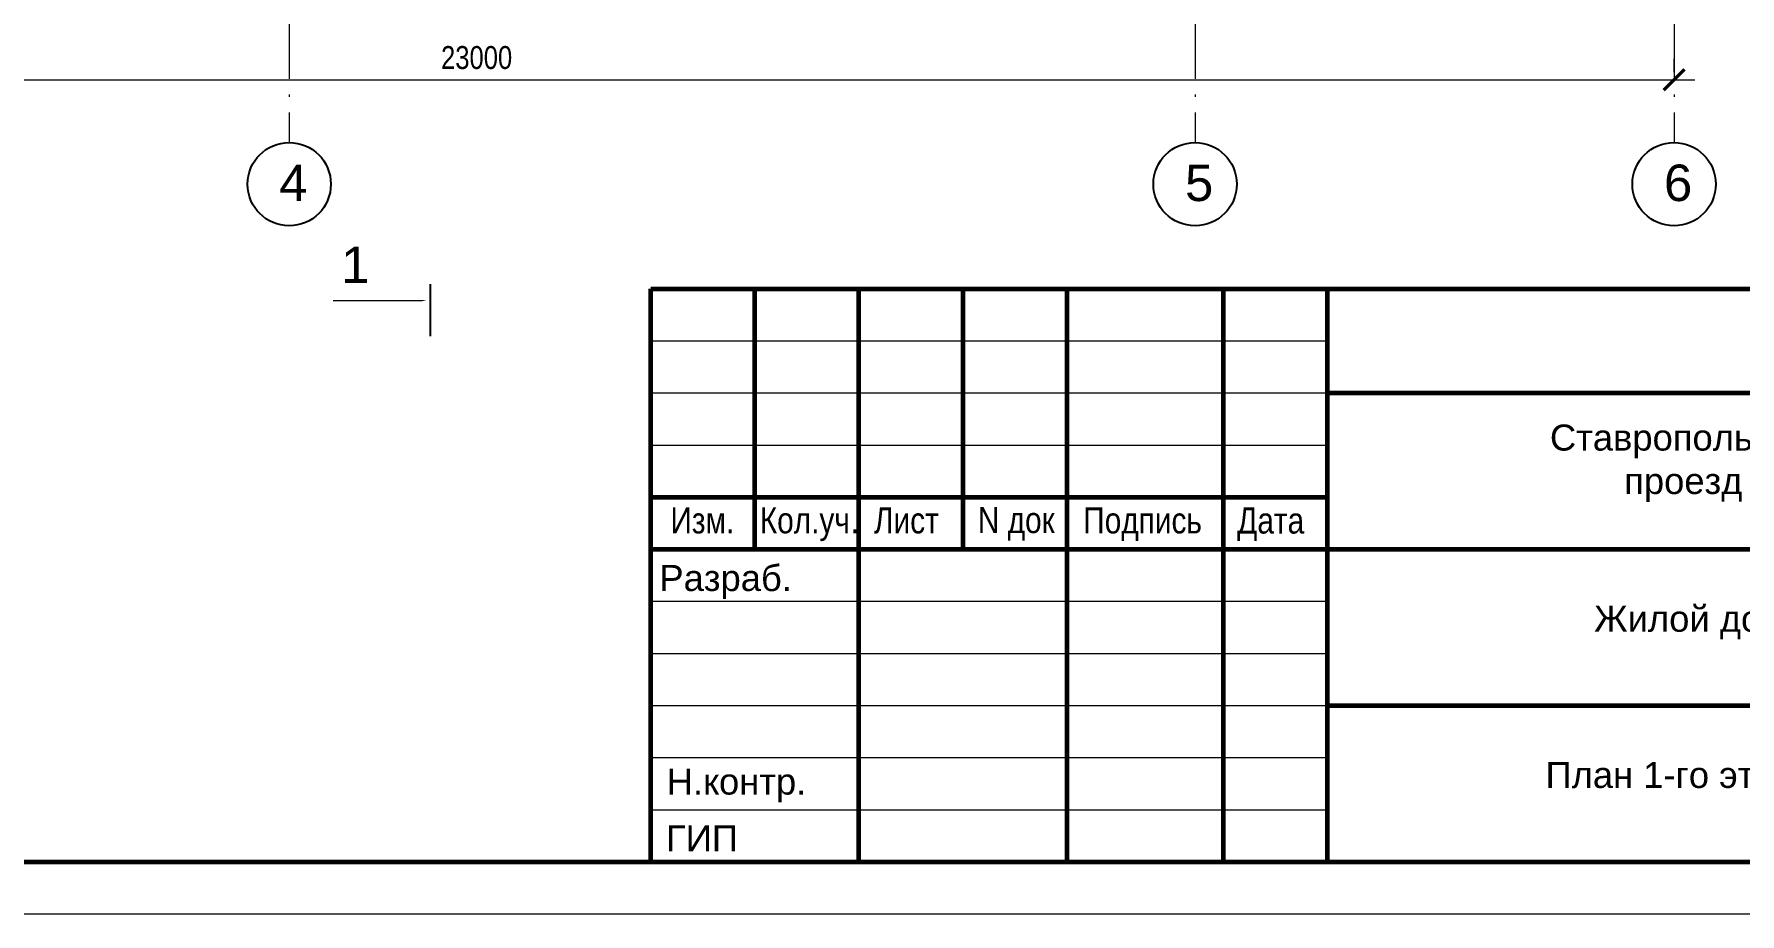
# Model space of a CAD drawing. Extents: x 4838367 to 4880367, y 1370221 to 1442915.
# Drawn here: x 4855445 to 4871827, y 1405917 to 1414361 of the extents above; entities that cross this region are included whole.
import ezdxf

# ---------------------------------------------------------------- set-up
doc = ezdxf.new("R2010")
doc.units = 0
doc.header["$MEASUREMENT"] = 0
doc.linetypes.add('ACAD_ISO04W100', pattern=[30.5, 24, -3, 0.5, -3])
doc.layers.get('0').update_dxf_attribs({"linetype": 'CONTINUOUS'})
doc.layers.get('DEFPOINTS').update_dxf_attribs({"linetype": 'CONTINUOUS'})
for name, color, linetype, lineweight in [('tekst', 150, 'CONTINUOUS', 13), ('окна', 120, 'CONTINUOUS', 15), ('осевые размеры', 80, 'CONTINUOUS', 9), ('стены', 7, 'CONTINUOUS', 60), ('текст13', 131, 'CONTINUOUS', 13)]:
    doc.layers.add(name, color=color, linetype=linetype, lineweight=lineweight)
for name, color, linetype in [('АР0-6_132-01_ВЫН', 132, 'CONTINUOUS'), ('АР1-3_210-10', 210, 'CONTINUOUS'), ('АР2-7_3-03_МАРК', 3, 'CONTINUOUS'), ('АР2-8_43-04_ПРГ', 43, 'CONTINUOUS'), ('ОСИ', 30, 'ACAD_ISO04W100')]:
    doc.layers.add(name, color=color, linetype=linetype)
doc.styles.add('AR-125', font='arial.ttf', dxfattribs={"height": 125})
doc.styles.add('AR220M100', font='arial.ttf', dxfattribs={"width": 0.8, "height": 220})
doc.styles.add('AR250', font='arial.ttf', dxfattribs={"height": 250})
doc.dimstyles.new('100', dxfattribs={"dimtxt": 1, "dimasz": 200, "dimexe": 200, "dimexo": 200, "dimgap": 100, "dimtad": 1, "dimdec": 0, "dimrnd": 1, "dimzin": 13, "dimdsep": 46, "dimtxsty": 'AR220M100', "dimblk1": 'ARCHTICK', "dimblk2": 'ARCHTICK', "dimsah": 1, "dimcen": 100, "dimdle": 200, "dimclrd": 256, "dimclre": 256, "dimclrt": 256, "dimadec": 0, "dimazin": 0, "dimtfac": 1, "dimtdec": 0, "dimtofl": 0, "dimtmove": 1, "dimatfit": 3, "dimldrblk": 'ARCHTICK', "dimfxl": 200, "dimtolj": 1, "dimtzin": 13, "dimlwd": -1, "dimlwe": -1, "dimarcsym": 0})

# ---------------------------------------------------------------- blocks, each defined once
blk = doc.blocks.new('_ARCHTICK')
at = {"color": 0, "linetype": 'ByBlock', "const_width": 0.15}
blk.add_lwpolyline([(-0.5, -0.5), (0.5, 0.5)], dxfattribs=at)
blk = doc.blocks.new('*D23')
at = {"layer": 'DEFPOINTS', "color": 0, "transparency": 16777216}
for p in [(4848195, 1413795), (4871195, 1413923), (4871195, 1413795)]:
    blk.add_point(p, dxfattribs=at)
at = {"layer": 'осевые размеры', "transparency": 16777216}
for p, q in [((4848195, 1413995), (4848195, 1414123)), ((4871195, 1413995), (4871195, 1414123)), ((4847995, 1413923), (4871395, 1413923))]:
    blk.add_line(p, q, dxfattribs=at)
at = {"layer": 'осевые размеры', "transparency": 16777216, "xscale": 200, "yscale": 200, "zscale": 200, "rotation": 180}
blk.add_blockref('_ARCHTICK', (4848195, 1413923), dxfattribs=at)
at = {"layer": 'осевые размеры', "transparency": 16777216, "xscale": 200, "yscale": 200, "zscale": 200}
blk.add_blockref('_ARCHTICK', (4871195, 1413923), dxfattribs=at)
at = {"layer": 'осевые размеры', "transparency": 16777216, "insert": (4859695, 1414135), "char_height": 220, "attachment_point": 5, "style": 'AR220M100'}
blk.add_mtext('\\A1;23000', dxfattribs=at)
blk = doc.blocks.new('A$C61914B03')
at = {"layer": 'АР0-6_132-01_ВЫН'}
blk.add_lwpolyline([(33, 157, 0, 120, 0), (453, 157, 12, 12, 0), (933, 157, 12, 12, 0)], format="xyseb", dxfattribs=at)
at = {"layer": 'АР1-3_210-10'}
blk.add_line((0, 0), (0, 498), dxfattribs=at)

msp = doc.modelspace()

# ---------------------------------------------------------------- linework, layer by layer
at = {"layer": 'tekst', "color": 7}
msp.add_line((4838367, 1405917.2), (4880367, 1405917.2), dxfattribs=at)
at = {"layer": 'окна', "color": 7, "ltscale": 20}
for p, q in [((4861367, 1411417.2), (4867867, 1411417.2)), ((4861367, 1410917.2), (4867867, 1410917.2)), ((4861367, 1410417.2), (4867867, 1410417.2)), ((4861367, 1408917.2), (4867867, 1408917.2)), ((4861367, 1408417.2), (4867867, 1408417.2)), ((4861367, 1407917.2), (4867867, 1407917.2)), ((4861367, 1407417.2), (4867867, 1407417.2)), ((4861367, 1406917.2), (4867867, 1406917.2))]:
    msp.add_line(p, q, dxfattribs=at)
at = {"layer": 'ОСИ', "linetype": 'ACAD_ISO04W100', "lineweight": 9, "ltscale": 50}
for p, q in [((4857895.2, 1431908.1), (4857895.2, 1413321)), ((4866595.2, 1431908.1), (4866595.2, 1413321)), ((4871195.2, 1431908.1), (4871195.2, 1413321))]:
    msp.add_line(p, q, dxfattribs=at)
at = {"layer": 'ОСИ', "linetype": 'ByBlock', "ltscale": 40}
for centre in [(4857895.2, 1412921), (4866595.2, 1412921), (4871195.2, 1412921)]:
    msp.add_circle(centre, 400, dxfattribs=at)
at = {"layer": 'стены', "color": 7}
for p, q in [((4861367, 1406417.2), (4861367, 1411917.2)), ((4861367, 1411917.2), (4879867, 1411917.2)), ((4862367, 1409417.2), (4862367, 1411917.2)), ((4863367, 1406417.2), (4863367, 1411917.2)), ((4864367, 1409417.2), (4864367, 1411917.2)), ((4865367, 1406417.2), (4865367, 1411917.2)), ((4866867, 1406417.2), (4866867, 1411917.2)), ((4867867, 1406417.2), (4867867, 1411917.2)), ((4867867, 1410917.2), (4879867, 1410917.2)), ((4861367, 1409917.2), (4867867, 1409917.2)), ((4861367, 1409417.2), (4879867, 1409417.2)), ((4867867, 1407917.2), (4879867, 1407917.2))]:
    msp.add_line(p, q, dxfattribs=at)
msp.add_lwpolyline([(4840367, 1406417.2), (4879867, 1406417.2), (4879867, 1435117.2), (4840367, 1435117.2)], close=True, dxfattribs=at)

# ---------------------------------------------------------------- block references
at = {"layer": 'АР2-8_43-04_ПРГ', "rotation": 180}
msp.add_blockref('A$C61914B03', (4859247.3, 1411960.8), dxfattribs=at)

# ---------------------------------------------------------------- texts
at = {"layer": 'АР2-7_3-03_МАРК', "style": 'AR250'}
msp.add_text('1', height=350, dxfattribs=at).set_placement((4858395, 1411972.1))
at = {"layer": 'ОСИ', "linetype": 'ByBlock', "ltscale": 40, "char_height": 350, "width": 1538.276, "attachment_point": 1, "style": 'AR-125'}
for s, insert in [('4', (4857798.4, 1413108.9)), ('5', (4866498.4, 1413108.9)), ('6', (4871098.4, 1413108.9))]:
    msp.add_mtext(s, dxfattribs=dict(at, insert=insert))
at = {"layer": 'текст13', "linetype": 'Continuous', "ltscale": 8, "style": 'AR-125'}
for s, p in [('Разраб.', (4861450.2, 1409016)), ('Н.контр.', (4861520.8, 1407062.2)), ('ГИП ', (4861514, 1406516.3))]:
    msp.add_text(s, height=250, dxfattribs=at).set_placement(p)
at = {"layer": 'текст13', "linetype": 'Continuous', "ltscale": 8, "char_height": 250, "attachment_point": 5, "style": 'AR-125'}
for s, insert, width in [('{\\fArial|b0|i0|c204|p34;Ставропольский край, город Пятигорск, проезд Орешник, 2, участок 41}', (4873223.1, 1410242.8), 7012.052), ('{\\fArial|b0|i0|c204|p34;Жилой дом}', (4871350, 1408714.2), 7012.052), ('План 1-го этажа ', (4871274.7, 1407248.8), 5371.298)]:
    msp.add_mtext(s, dxfattribs=dict(at, insert=insert, width=width))
at = {"layer": 'текст13', "char_height": 250, "style": 'AR250'}
for s, insert, width, attachment_point in [('{\\fArial Narrow|b0|i0|c204|p34;Изм.}', (4861863.3, 1409818.5), 598.636, 2), ('{\\fArial Narrow|b0|i0|c204|p34;Кол.уч}.', (4862415, 1409819.6), 921.692, 1), ('{\\fArial Narrow|b0|i0|c204|p34;Лист}', (4863822.3, 1409818.7), 607.094, 2), ('{\\fArial Narrow|b0|i0|c204|p34;N док}', (4864877.8, 1409822.2), 1250.465, 2), ('{\\fArial Narrow|b0|i0|c204|p34;Подпись}', (4866091, 1409818.5), 1111.869, 2), ('{\\fArial Narrow|b0|i0|c204|p34;Дата}', (4867321.2, 1409817.7), 627.967, 2)]:
    msp.add_mtext(s, dxfattribs=dict(at, insert=insert, width=width, attachment_point=attachment_point))

# ---------------------------------------------------------------- dimensions: what is measured, and where the dimension line sits
at = {"layer": 'осевые размеры'}
dim = msp.add_linear_dim(base=(4871195.2, 1413922.8), p1=(4848195, 1413795.1), p2=(4871195.2, 1413795.1), dimstyle='100', override={"dimtxt": 220, "dimtmove": 0, "dimarcsym": 1}, dxfattribs=at)
dim.commit()
dim.dimension.update_dxf_attribs({"geometry": '*D23', "text_midpoint": (4859695.1, 1414135.2)})

doc.saveas('drawing.dxf')
